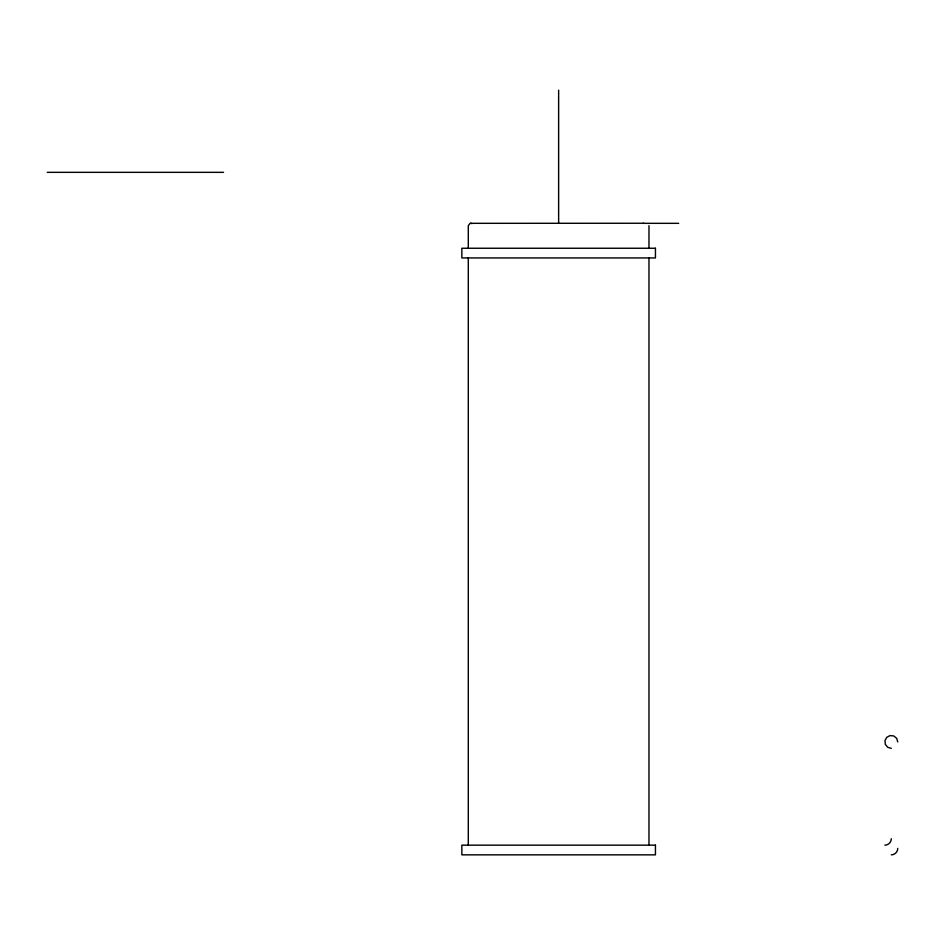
<?xml version="1.0" encoding="UTF-8"?>
<svg xmlns="http://www.w3.org/2000/svg" width="945" height="945" viewBox="0 0 945 945"><rect width="100%" height="100%" fill="white"/><g stroke="black" fill="none" stroke-linecap="round" stroke-linejoin="round"><path stroke-width="1.42" d="M643.805 223.256L470.09 223.327L468.295 225.666L468.295 248.251M47.25 172.344L223.54 172.344M643.191 223.327L678.687 223.327M470.716 223.256L471.933 223.575M891.3 748.369L887.709 747.282L885.335 744.388L884.969 740.656L886.729 737.348L890.036 735.588L893.769 735.954L896.663 738.328L897.75 741.919M648.979 225.666L648.979 248.251M648.979 257.938L648.979 845.161M558.637 90.153L558.637 223.02M468.295 257.938L468.295 845.161M891.3 838.711A6.45 6.45 0 0 1 884.839 845.161M897.75 848.386A6.45 6.45 0 0 1 891.3 854.847M655.44 248.251L461.845 248.251L461.845 257.938L655.44 257.938L655.44 248.251M655.44 845.161L461.845 845.161L461.845 854.847L655.44 854.847L655.44 845.161"/></g></svg>
